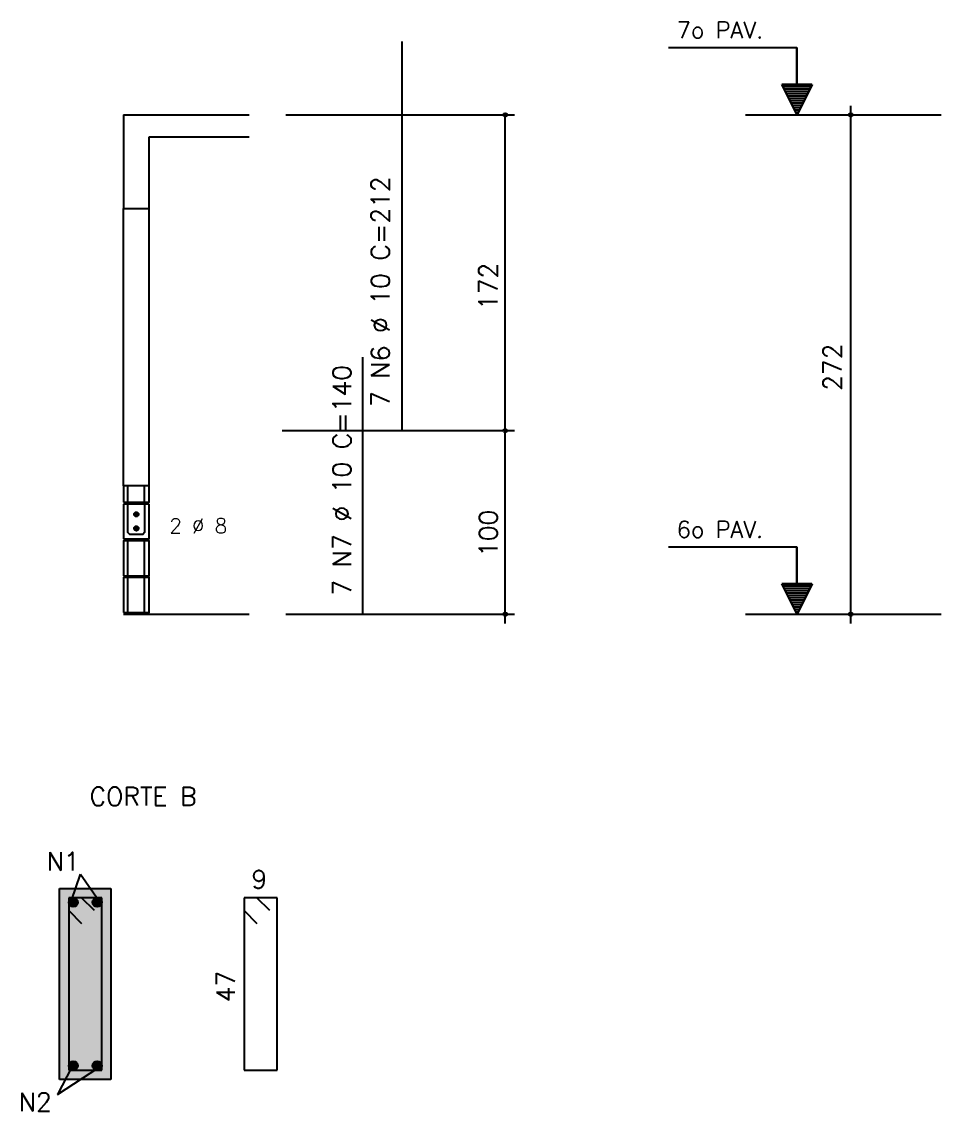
# Model space of a CAD drawing. Extents: x -1.9 to 86, y -1.6 to 61.
# Drawn here: x 43.93 to 53.95, y 12.91 to 24.78 of the extents above; entities that cross this region are included whole.
import ezdxf

# ---------------------------------------------------------------- set-up
doc = ezdxf.new("R2010")
doc.units = 0
doc.header["$MEASUREMENT"] = 0
for name, color, linetype in [('27', 4, 'CONTINUOUS'), ('PENA_01', 1, 'CONTINUOUS'), ('PENA_02', 2, 'CONTINUOUS'), ('PENA_03', 3, 'CONTINUOUS'), ('PENA_05', 5, 'CONTINUOUS'), ('PENA_10', 253, 'CONTINUOUS')]:
    doc.layers.add(name, color=color, linetype=linetype)
doc.styles.get("Standard").update_dxf_attribs({"font": 'ROMANS.SHX'})

msp = doc.modelspace()

# ---------------------------------------------------------------- linework, layer by layer
at = {"layer": '27', "linetype": 'Continuous'}
for p, q in [((45.036, 19.721), (45.036, 22.741)), ((45.316, 19.721), (45.316, 22.741))]:
    msp.add_line(p, q, dxfattribs=at)
at = {"layer": 'PENA_01', "linetype": 'Continuous'}
for p, q in [((52.961, 18.221), (52.961, 23.861)), ((46.806, 23.761), (49.296, 23.761)), ((49.196, 18.221), (49.196, 23.761)), ((51.815, 23.761), (53.946, 23.761)), ((46.764, 20.321), (49.296, 20.321)), ((46.806, 18.321), (49.296, 18.321)), ((51.815, 18.321), (53.946, 18.321)), ((44.34, 15.333), (44.9, 15.333)), ((44.34, 13.253), (44.34, 15.333)), ((44.9, 15.333), (44.9, 13.253)), ((44.54, 13.253), (44.34, 13.253)), ((44.9, 13.253), (44.54, 13.253))]:
    msp.add_line(p, q, dxfattribs=at)
at = {"layer": 'PENA_02', "linetype": 'Continuous'}
for centre, radius in [((49.196, 23.761), 0.02), ((49.196, 23.761), 0.01), ((52.961, 23.761), 0.02), ((52.961, 23.761), 0.01), ((49.196, 20.321), 0.02), ((49.196, 20.321), 0.01), ((49.196, 18.321), 0.02), ((49.196, 18.321), 0.01), ((52.961, 18.321), 0.02), ((52.961, 18.321), 0.01)]:
    msp.add_circle(centre, radius, dxfattribs=at)
at = {"layer": 'PENA_03', "linetype": 'Continuous'}
for p, q in [((52.374, 24.493), (50.974, 24.493)), ((52.374, 24.093), (52.374, 24.493)), ((52.375, 24.093), (52.375, 24.495)), ((52.375, 23.761), (52.209, 24.093)), ((52.209, 24.093), (52.374, 24.093)), ((52.541, 24.093), (52.375, 23.761)), ((52.375, 24.093), (52.541, 24.093)), ((52.375, 23.764), (52.211, 24.092)), ((52.538, 24.092), (52.211, 24.092)), ((52.528, 24.068), (52.222, 24.068)), ((52.515, 24.042), (52.234, 24.042)), ((52.502, 24.017), (52.247, 24.017)), ((52.49, 23.991), (52.26, 23.991)), ((52.538, 24.092), (52.375, 23.764)), ((52.477, 23.966), (52.273, 23.966)), ((52.464, 23.94), (52.285, 23.94)), ((52.451, 23.915), (52.298, 23.915)), ((52.438, 23.889), (52.311, 23.889)), ((52.426, 23.863), (52.324, 23.863)), ((45.036, 23.761), (45.036, 22.741)), ((45.036, 23.761), (46.406, 23.761)), ((52.413, 23.838), (52.336, 23.838)), ((52.4, 23.812), (52.349, 23.812)), ((52.387, 23.787), (52.362, 23.787)), ((45.316, 22.741), (45.316, 23.521)), ((45.316, 23.521), (46.406, 23.521)), ((45.036, 22.741), (45.316, 22.741)), ((45.086, 19.541), (45.086, 19.721)), ((45.266, 19.541), (45.266, 19.721)), ((45.316, 19.521), (45.036, 19.521)), ((45.036, 19.521), (45.036, 19.141)), ((45.086, 18.741), (45.086, 19.121)), ((45.266, 18.741), (45.266, 19.121)), ((52.374, 19.053), (50.974, 19.053)), ((52.374, 18.653), (52.374, 19.053)), ((52.375, 18.653), (52.375, 19.055)), ((45.086, 18.341), (45.086, 18.721)), ((45.266, 18.341), (45.266, 18.721)), ((52.375, 18.321), (52.209, 18.653)), ((52.209, 18.653), (52.374, 18.653)), ((52.375, 18.324), (52.211, 18.652)), ((52.538, 18.652), (52.211, 18.652)), ((52.541, 18.653), (52.375, 18.321)), ((52.375, 18.653), (52.541, 18.653)), ((52.538, 18.652), (52.375, 18.324)), ((52.528, 18.628), (52.222, 18.628)), ((52.515, 18.602), (52.234, 18.602)), ((52.502, 18.577), (52.247, 18.577)), ((52.49, 18.551), (52.26, 18.551)), ((52.477, 18.526), (52.273, 18.526)), ((52.464, 18.5), (52.285, 18.5)), ((52.451, 18.475), (52.298, 18.475)), ((52.438, 18.449), (52.311, 18.449)), ((52.426, 18.423), (52.324, 18.423)), ((52.413, 18.398), (52.336, 18.398)), ((45.036, 18.321), (46.406, 18.321)), ((52.4, 18.372), (52.349, 18.372)), ((52.387, 18.347), (52.362, 18.347)), ((44.47, 15.203), (44.57, 15.49)), ((44.57, 15.49), (44.77, 15.203)), ((44.47, 13.383), (44.319, 13.09)), ((44.319, 13.09), (44.77, 13.383))]:
    msp.add_line(p, q, dxfattribs=at)
for points in [[(45.036, 19.541), (45.316, 19.541), (45.316, 19.721), (45.036, 19.721), (45.036, 19.541)], [(45.036, 19.141), (45.316, 19.141), (45.316, 19.521)], [(45.266, 19.521), (45.266, 19.211), (45.246, 19.191), (45.106, 19.191), (45.086, 19.211), (45.086, 19.521)], [(45.036, 18.741), (45.316, 18.741), (45.316, 19.121), (45.036, 19.121), (45.036, 18.741)], [(45.036, 18.341), (45.316, 18.341), (45.316, 18.721), (45.036, 18.721), (45.036, 18.341)]]:
    msp.add_lwpolyline(points, dxfattribs=at)
for centre, radius in [((45.177, 19.409), 0.025), ((45.177, 19.256), 0.025), ((44.49, 15.182), 0.05), ((44.75, 15.183), 0.05), ((44.49, 13.403), 0.05), ((44.75, 13.403), 0.05)]:
    msp.add_circle(centre, radius, dxfattribs=at)
for points in [[(45.202, 19.409), (45.165, 19.431), (45.154, 19.418)], [(45.202, 19.409), (45.154, 19.418), (45.154, 19.401)], [(45.202, 19.409), (45.154, 19.401), (45.165, 19.388)], [(45.202, 19.409), (45.182, 19.434), (45.165, 19.431)], [(45.202, 19.409), (45.165, 19.388), (45.182, 19.385)], [(45.202, 19.409), (45.196, 19.425), (45.182, 19.434)], [(45.202, 19.409), (45.182, 19.385), (45.196, 19.393)], [(45.202, 19.409), (45.196, 19.393), (45.202, 19.409)], [(45.202, 19.256), (45.165, 19.278), (45.154, 19.265)], [(45.202, 19.256), (45.154, 19.265), (45.154, 19.248)], [(45.202, 19.256), (45.154, 19.248), (45.165, 19.234)], [(45.202, 19.256), (45.182, 19.281), (45.165, 19.278)], [(45.202, 19.256), (45.165, 19.234), (45.182, 19.232)], [(45.202, 19.256), (45.196, 19.272), (45.182, 19.281)], [(45.202, 19.256), (45.182, 19.232), (45.196, 19.24)], [(45.202, 19.256), (45.196, 19.24), (45.202, 19.256)], [(44.54, 15.182), (44.465, 15.226), (44.443, 15.199)], [(44.54, 15.182), (44.443, 15.199), (44.443, 15.165)], [(44.54, 15.182), (44.499, 15.232), (44.465, 15.226)], [(44.54, 15.182), (44.528, 15.215), (44.499, 15.232)], [(44.8, 15.183), (44.725, 15.226), (44.703, 15.2)], [(44.8, 15.183), (44.703, 15.2), (44.703, 15.165)], [(44.8, 15.183), (44.759, 15.232), (44.725, 15.226)], [(44.8, 15.183), (44.788, 15.215), (44.759, 15.232)], [(44.54, 15.182), (44.443, 15.165), (44.465, 15.139)], [(44.54, 15.182), (44.465, 15.139), (44.499, 15.133)], [(44.54, 15.182), (44.499, 15.133), (44.528, 15.15)], [(44.54, 15.182), (44.528, 15.15), (44.54, 15.182)], [(44.8, 15.183), (44.703, 15.165), (44.725, 15.139)], [(44.8, 15.183), (44.725, 15.139), (44.759, 15.133)], [(44.8, 15.183), (44.759, 15.133), (44.788, 15.15)], [(44.8, 15.183), (44.788, 15.15), (44.8, 15.183)], [(44.54, 13.403), (44.465, 13.446), (44.443, 13.42)], [(44.54, 13.403), (44.443, 13.42), (44.443, 13.386)], [(44.54, 13.403), (44.499, 13.452), (44.465, 13.446)], [(44.54, 13.403), (44.528, 13.435), (44.499, 13.452)], [(44.8, 13.403), (44.725, 13.446), (44.703, 13.42)], [(44.8, 13.403), (44.703, 13.42), (44.703, 13.385)], [(44.8, 13.403), (44.759, 13.452), (44.725, 13.446)], [(44.8, 13.403), (44.789, 13.435), (44.759, 13.452)], [(44.54, 13.403), (44.443, 13.386), (44.465, 13.359)], [(44.54, 13.403), (44.465, 13.359), (44.499, 13.353)], [(44.54, 13.403), (44.499, 13.353), (44.528, 13.371)], [(44.54, 13.403), (44.528, 13.371), (44.54, 13.403)], [(44.8, 13.403), (44.703, 13.385), (44.725, 13.359)], [(44.8, 13.403), (44.725, 13.359), (44.759, 13.353)], [(44.8, 13.403), (44.759, 13.353), (44.789, 13.37)], [(44.8, 13.403), (44.789, 13.37), (44.8, 13.403)]]:
    msp.add_solid(points, dxfattribs=at)
at = {"layer": 'PENA_05', "linetype": 'Continuous'}
for p, q in [((48.072, 20.321), (48.072, 24.561)), ((47.646, 18.321), (47.646, 21.121)), ((44.58, 15.233), (44.44, 15.233)), ((44.44, 15.233), (44.44, 13.353)), ((44.8, 15.233), (44.44, 15.233)), ((44.44, 15.233), (44.44, 15.093)), ((44.72, 15.093), (44.58, 15.233)), ((44.8, 13.353), (44.8, 15.233)), ((46.49, 15.233), (46.35, 15.233)), ((46.35, 15.233), (46.35, 13.353)), ((46.71, 15.233), (46.35, 15.233)), ((46.35, 15.233), (46.35, 15.093)), ((46.63, 15.093), (46.49, 15.233)), ((46.71, 13.353), (46.71, 15.233)), ((44.44, 15.093), (44.58, 14.953)), ((46.35, 15.093), (46.49, 14.953)), ((44.44, 13.353), (44.8, 13.353)), ((46.35, 13.353), (46.71, 13.353))]:
    msp.add_line(p, q, dxfattribs=at)
at = {"layer": 'PENA_10', "linetype": 'Continuous'}
for points in [[(44.34, 15.333), (44.9, 15.333), (44.9, 13.253)], [(44.34, 15.333), (44.9, 13.253), (44.34, 13.253)], [(44.34, 15.333), (44.34, 13.253), (44.34, 15.333)]]:
    msp.add_solid(points, dxfattribs=at)

# ---------------------------------------------------------------- texts
at = {"layer": 'PENA_03', "linetype": 'Continuous'}
for s, height, p in [('7o PAV.', 0.18, (51.065, 24.595)), ('2 %%c 8', 0.16, (45.536, 19.205)), ('6o PAV.', 0.18, (51.065, 19.155)), ('CORTE B', 0.2, (44.667, 16.237)), ('N1', 0.2, (44.199, 15.529)), ('9', 0.2, (46.43, 15.333)), ('N2', 0.2, (43.895, 12.907))]:
    msp.add_text(s, height=height, dxfattribs=at).set_placement(p)
for s, p in [('7 N6 %%c 10 C=212', (47.936, 20.579)), ('172', (49.11, 21.635)), ('272', (52.861, 20.755)), ('7 N7 %%c 10 C=140', (47.517, 18.525)), ('100', (49.112, 18.945)), ('47', (46.25, 14.093))]:
    msp.add_text(s, height=0.2, rotation=90, dxfattribs=at).set_placement(p)

doc.saveas('drawing.dxf')
